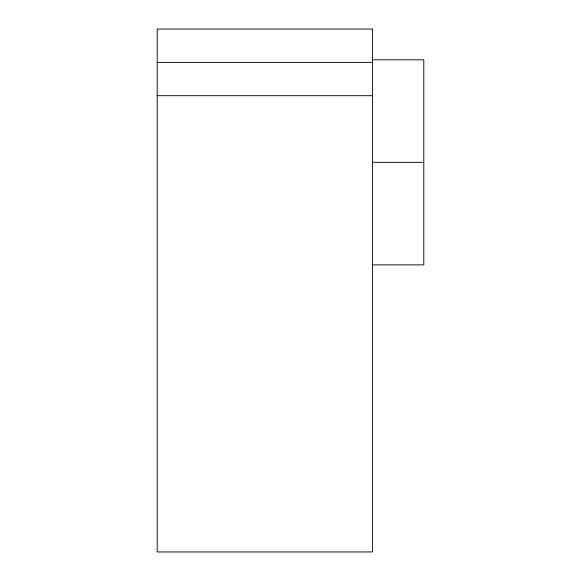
<?xml version="1.0" encoding="UTF-8"?>
<svg xmlns="http://www.w3.org/2000/svg" width="581" height="581" viewBox="0 0 581 581"><rect width="100%" height="100%" fill="white"/><g stroke="black" fill="none" stroke-linecap="round" stroke-linejoin="round"><path stroke-width="0.87" d="M372.523 59.807L423.789 59.807L423.789 264.871L372.523 264.871M157.211 62.37L372.523 62.37M157.211 95.691L372.523 95.691M372.523 162.339L423.789 162.339M372.523 29.05L157.211 29.05L157.211 551.95L372.523 551.95L372.523 29.05"/></g></svg>
